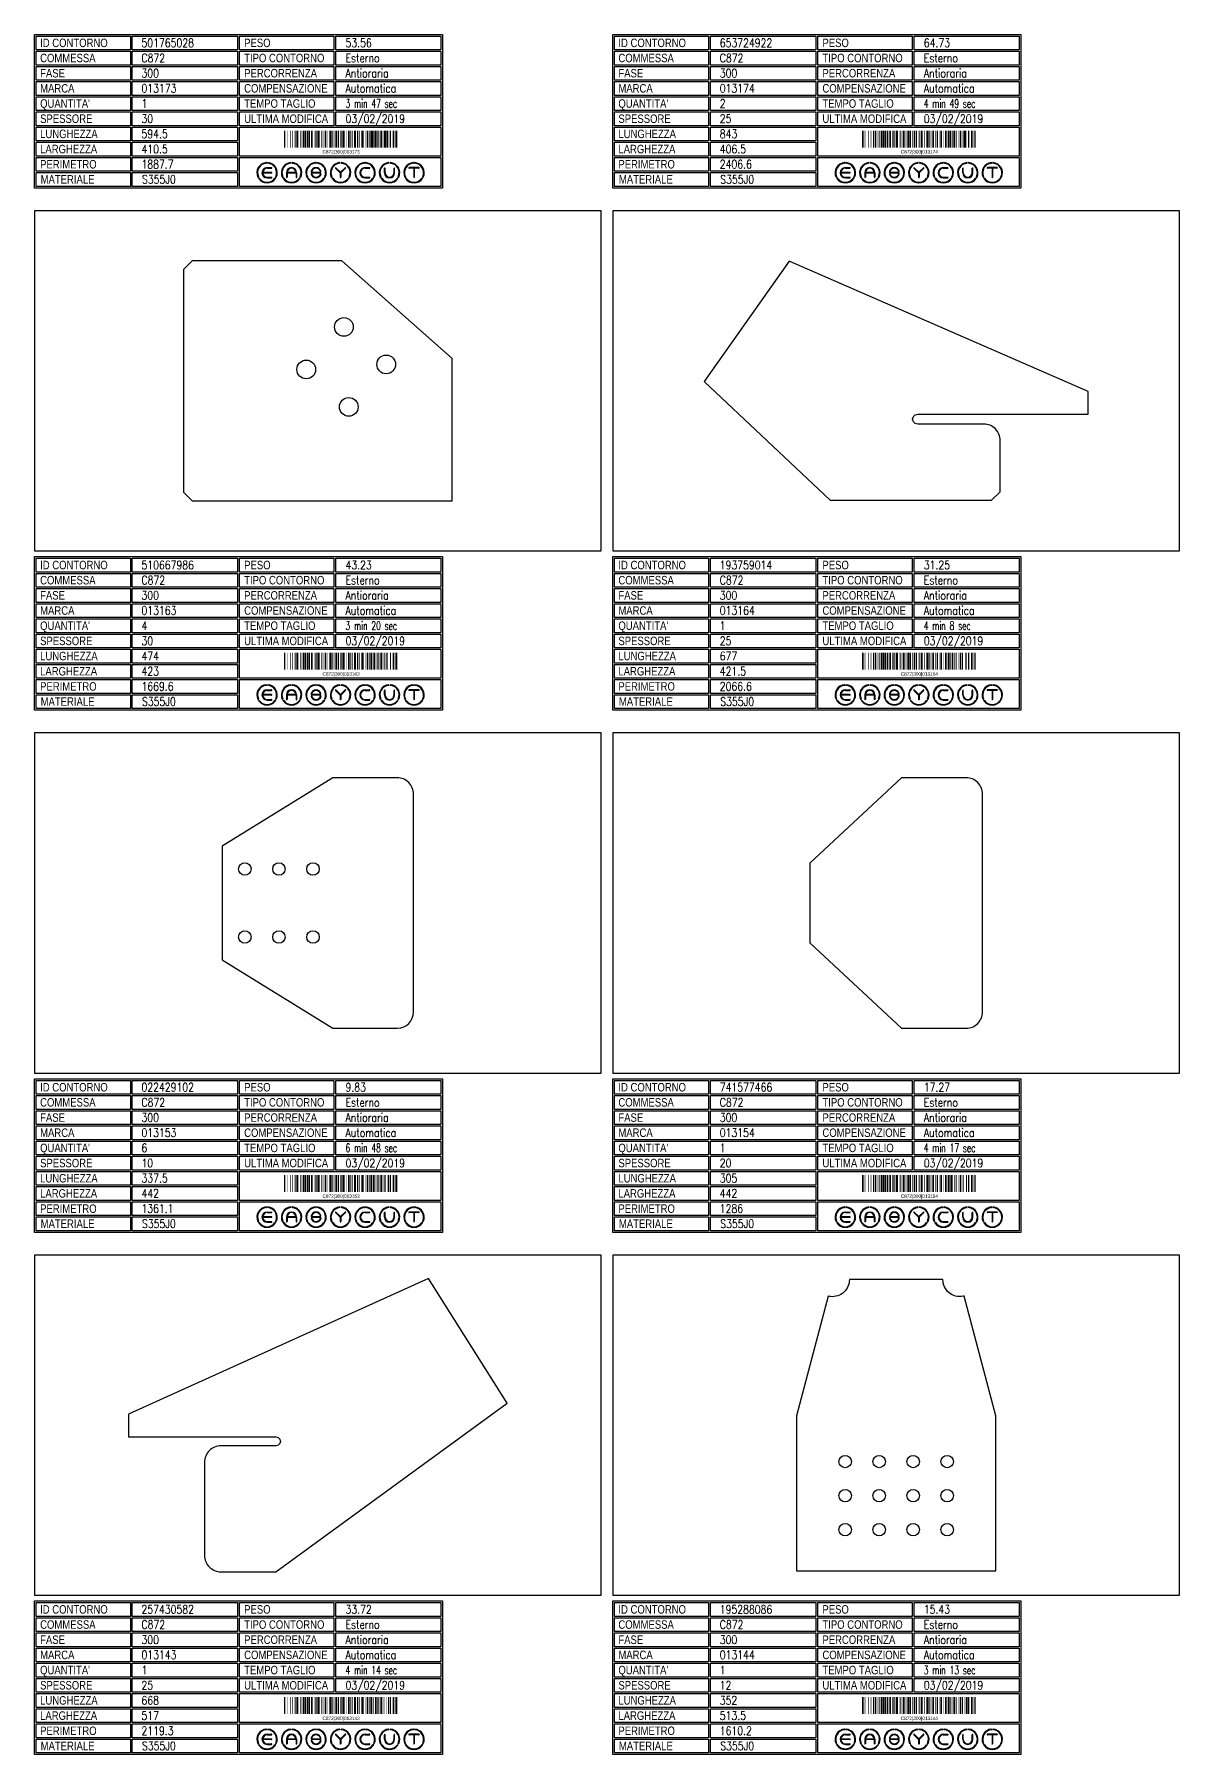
# Model space of a CAD drawing. Header units: millimetres. Extents: x 10000 to 53102, y 10000 to 35064.
# Drawn here: x 16120 to 18140, y 20368 to 23402 of the extents above; entities that cross this region are included whole.
import ezdxf
from ezdxf.enums import TextEntityAlignment as Align

# ---------------------------------------------------------------- set-up
doc = ezdxf.new("R2010")
doc.units = ezdxf.units.MM
doc.styles.add('EasyCutStyle', font='romans.shx', dxfattribs={"width": 0.8})
doc.styles.add('EasyCutStyle1', font='arial.ttf', dxfattribs={"width": 0.8})

# ---------------------------------------------------------------- blocks, each defined once
blk = doc.blocks.new('BlockShape01')
at = {"color": 253}
blk.add_lwpolyline([(0, 0), (720, 0), (720, -271), (0, -271)], close=True, dxfattribs=at)
at = {"color": 2}
for points in [[(3, -2.9), (169.3, -2.9), (169.3, -27.3), (3, -27.3)], [(3, -2.9), (169.3, -2.9), (169.3, -27.3), (3, -27.3)], [(3, -29.6), (169.3, -29.6), (169.3, -54), (3, -54)], [(361.9, -2.9), (528.3, -2.9), (528.3, -27.3), (361.9, -27.3)], [(361.9, -29.6), (528.3, -29.6), (528.3, -54), (361.9, -54)], [(3, -56.4), (169.3, -56.4), (169.3, -80.8), (3, -80.8)], [(361.9, -56.4), (528.3, -56.4), (528.3, -80.8), (361.9, -80.8)], [(3, -83.1), (169.3, -83.1), (169.3, -107.6), (3, -107.6)], [(361.9, -83.1), (528.3, -83.1), (528.3, -107.6), (361.9, -107.6)], [(3, -109.9), (169.3, -109.9), (169.3, -134.3), (3, -134.3)], [(361.9, -109.9), (528.3, -109.9), (528.3, -134.3), (361.9, -134.3)], [(3, -136.7), (169.3, -136.7), (169.3, -161.1), (3, -161.1)], [(361.9, -136.7), (528.3, -136.7), (528.3, -161.1), (361.9, -161.1)], [(3, -163.4), (169.3, -163.4), (169.3, -187.9), (3, -187.9)], [(3, -190.2), (169.3, -190.2), (169.3, -214.6), (3, -214.6)], [(3, -217), (169.3, -217), (169.3, -241.4), (3, -241.4)], [(3, -243.7), (169.3, -243.7), (169.3, -268.1), (3, -268.1)]]:
    blk.add_lwpolyline(points, close=True, dxfattribs=at)
at = {"color": 1}
for points in [[(172.7, -2.9), (358.1, -2.9), (358.1, -27.3), (172.7, -27.3)], [(172.7, -29.6), (358.1, -29.6), (358.1, -54), (172.7, -54)], [(531.6, -2.9), (717, -2.9), (717, -27.3), (531.6, -27.3)], [(531.6, -29.6), (717, -29.6), (717, -54), (531.6, -54)], [(172.7, -56.4), (358.1, -56.4), (358.1, -80.8), (172.7, -80.8)], [(531.6, -56.4), (717, -56.4), (717, -80.8), (531.6, -80.8)], [(172.7, -83.1), (358.1, -83.1), (358.1, -107.6), (172.7, -107.6)], [(531.6, -83.1), (717, -83.1), (717, -107.6), (531.6, -107.6)], [(172.7, -109.9), (358.1, -109.9), (358.1, -134.3), (172.7, -134.3)], [(531.6, -109.9), (717, -109.9), (717, -134.3), (531.6, -134.3)], [(172.7, -136.7), (358.1, -136.7), (358.1, -161.1), (172.7, -161.1)], [(531.6, -136.7), (717, -136.7), (717, -161.1), (531.6, -161.1)], [(172.7, -163.4), (358.1, -163.4), (358.1, -187.9), (172.7, -187.9)], [(361.9, -163.4), (717, -163.4), (717, -214.6), (361.9, -214.6)], [(172.7, -190.2), (358.1, -190.2), (358.1, -214.6), (172.7, -214.6)], [(172.7, -217), (358.1, -217), (358.1, -241.4), (172.7, -241.4)], [(361.9, -217), (717, -217), (717, -268.1), (361.9, -268.1)], [(172.7, -243.7), (358.1, -243.7), (358.1, -268.1), (172.7, -268.1)]]:
    blk.add_lwpolyline(points, close=True, dxfattribs=at)
at = {"color": 161, "style": 'EasyCutStyle1', "width": 0.8}
for s, p in [('ID CONTORNO', (10.1, -22.4)), ('PESO', (370, -22.4)), ('COMMESSA', (10.1, -49.1)), ('FASE', (10.1, -75.9)), ('TIPO CONTORNO', (370, -49.1)), ('PERCORRENZA', (370, -75.9)), ('MARCA', (10.1, -102.6)), ('COMPENSAZIONE', (370, -102.6)), ("QUANTITA'", (10.1, -129.4)), ('TEMPO TAGLIO', (370, -129.4)), ('SPESSORE', (10.1, -156.2)), ('ULTIMA MODIFICA', (370, -156.2)), ('LUNGHEZZA', (10.1, -182.9)), ('LARGHEZZA', (10.1, -209.7)), ('PERIMETRO', (10.1, -236.5)), ('MATERIALE', (11, -263.2))]:
    blk.add_text(s, height=15, dxfattribs=at).set_placement(p)
at = {"style": 'EasyCutStyle'}
for tag, p, width in [('IDSHAPE', (188.9, -22.4), 0.8), ('WEIGTHSHAPE', (548.8, -22.4), 0.8), ('ORDERSHAPE', (188.9, -49.1), 0.8), ('TYPESHAPE', (548.8, -49.1), 0.8), ('PHASESHAPE', (188.9, -75.9), 0.8), ('MKSHAPE', (188.9, -102.6), 0.8), ('JOUSHAPE', (548.8, -75.9), 0.8), ('COMPSHAPE', (548.8, -102.6), 0.8), ('QTASHAPE', (188.9, -129.4), 0.8), ('TIMECUTSHAPE', (548.8, -129.4), 0.65), ('TKSHAPE', (188.9, -156.2), 0.8), ('LASTMODIFYSHAPE', (548.8, -156.2), 0.8), ('LENGTHSHAPE', (188.9, -182.9), 0.8), ('HEIGHTSHAPE', (188.9, -209.7), 0.8), ('PERIMETERSHAPE', (188.9, -236.5), 0.8), ('MATSHAPE', (189.8, -263.2), 0.8)]:
    blk.add_attdef(tag, p, '', height=15, dxfattribs=dict(at, width=width))
blk = doc.blocks.new('Logo')
for color, points in [(140, [(-144.9, -7.2, -1), (-145.9, -7.6, -0.520567), (-131.2, 17.9, -1), (-131.1, 16.9, 0.520567)]), (256, [(-121.7, 0.5), (-137.5, 0.5, -0.394366), (-129.6, 7.9), (-121.7, 7.9, 1), (-121.7, 9), (-129.6, 9, 1), (-129.6, -9), (-121.7, -9, 1), (-121.7, -7.9), (-129.6, -7.9, -0.394366), (-137.5, -0.5), (-121.7, -0.5, 1)]), (140, [(-114.3, -7.2, 1), (-113.3, -7.6, 0.520567), (-128, 17.9, 0.916853), (-128.2, 16.9, 0.043377), (-128.1, 16.9, -0.520567)]), (140, [(-101.7, -7.2, -1), (-102.7, -7.6, -0.520567), (-88, 17.9, -1), (-87.9, 16.9, 0.520567)]), (140, [(-71.1, -7.2, 1), (-70.1, -7.6, 0.520567), (-84.8, 17.9, 1), (-84.9, 16.9, -0.520567)]), (140, [(-58.5, -7.2, -1), (-59.5, -7.6, -0.520567), (-44.8, 17.9, -1), (-44.7, 16.9, 0.520567)]), (256, [(-36.6, -0.5, -0.486114), (-35.5, -1.9, -0.776377), (-50.9, -2, 1), (-51.9, -2.3, 0.776377), (-34.5, -2.1, 0.486114), (-36.6, 0.5), (-49.8, 0.5, -0.486114), (-50.9, 1.9, -0.776377), (-35.5, 2, 1), (-34.5, 2.3, 0.776377), (-51.9, 2.1, 0.486114), (-49.8, -0.5)]), (140, [(-27.9, -7.2, 1), (-26.9, -7.6, 0.520567), (-41.6, 17.9, 1), (-41.7, 16.9, -0.520567)]), (140, [(-15.3, -7.2, -1), (-16.3, -7.6, -0.520567), (-1.6, 17.9, -1), (-1.5, 16.9, 0.520567)]), (256, [(0, 0.8), (-8.1, 8.8, 1), (-8.8, 8.1), (-0.5, -0.2), (-0.5, -7.9, 1), (0.5, -7.9), (0.5, -0.2), (8.8, 8.1, 1), (8.1, 8.8)]), (140, [(15.3, -7.2, 1), (16.3, -7.6, 0.520567), (1.6, 17.9, 1), (1.5, 16.9, -0.520567)]), (140, [(27.9, -7.2, -1), (26.9, -7.6, -0.520567), (41.6, 17.9, -1), (41.7, 16.9, 0.520567)]), (256, [(43.2, -9), (51.1, -9, 1), (51.1, -7.9), (43.2, -7.9, -1), (43.2, 7.9), (51.1, 7.9, 1), (51.1, 9), (43.2, 9, 1)]), (140, [(58.5, -7.2, 1), (59.5, -7.6, 0.520567), (44.8, 17.9, 1), (44.7, 16.9, -0.520567)]), (140, [(71.1, -7.2, -1), (70.1, -7.6, -0.520567), (84.8, 17.9, -1), (84.9, 16.9, 0.520567)]), (256, [(78.5, 0), (78.5, 7.9, 1), (77.4, 7.9), (77.4, 0, 1), (95.4, 0), (95.4, 7.9, 1), (94.3, 7.9), (94.3, 0, -1)]), (140, [(101.7, -7.2, 1), (102.7, -7.6, 0.520567), (88, 17.9, 1), (87.9, 16.9, -0.520567)]), (140, [(114.3, -7.2, -1), (113.3, -7.6, -0.520567), (128, 17.9, -1), (128.1, 16.9, 0.520567)]), (256, [(121.1, 9, 1), (121.1, 7.9), (129.1, 7.9), (129.1, -7.9, 1), (130.1, -7.9), (130.1, 7.9), (138.1, 7.9, 1), (138.1, 9)]), (140, [(144.9, -7.2, 1), (145.9, -7.6, 0.520567), (131.2, 17.9, 1), (131.1, 16.9, -0.520567)]), (140, [(-114.9, -10.3, 1), (-115.7, -9.7, -0.520567), (-143.5, -9.7, 1), (-144.3, -10.3, 0.520567)]), (140, [(-71.7, -10.3, 1), (-72.5, -9.7, -0.520567), (-100.3, -9.7, 1), (-101.1, -10.3, 0.520567)]), (140, [(-28.5, -10.3, 1), (-29.3, -9.7, -0.520567), (-57.1, -9.7, 1), (-57.9, -10.3, 0.520567)]), (140, [(14.7, -10.3, 1), (13.9, -9.7, -0.520567), (-13.9, -9.7, 1), (-14.7, -10.3, 0.520567)]), (140, [(57.9, -10.3, 1), (57.1, -9.7, -0.520567), (29.3, -9.7, 1), (28.5, -10.3, 0.520567)]), (140, [(101.1, -10.3, 1), (100.3, -9.7, -0.520567), (72.5, -9.7, 1), (71.7, -10.3, 0.520567)]), (140, [(144.3, -10.3, 1), (143.5, -9.7, -0.520567), (115.7, -9.7, 1), (114.9, -10.3, 0.520567)])]:
    blk.add_hatch(color=color).paths.add_polyline_path(points)
h = blk.add_hatch(color=256)
h.paths.add_polyline_path([(-78.5, -0.5), (-78.5, -7.9, 1), (-77.4, -7.9), (-77.4, 0, 1), (-95.4, 0), (-95.4, -7.9, 1), (-94.3, -7.9), (-94.3, -0.5)])
h.paths.add_polyline_path([(-94.3, 0.5, -0.933992), (-78.5, 0.5)], flags=16)
for p, q in [((-121.7, 0.5), (-137.5, 0.5)), ((-129.6, 9), (-121.7, 9)), ((-129.6, 7.9), (-121.7, 7.9)), ((-95.4, 0), (-95.4, -7.9)), ((-78.5, 0.5), (-94.3, 0.5)), ((-77.4, 0), (-77.4, -7.9)), ((-36.6, 0.5), (-49.8, 0.5)), ((-0.5, -0.2), (-8.8, 8.1)), ((0, 0.8), (-8.1, 8.8)), ((0, 0.8), (8.1, 8.8)), ((0.5, -0.2), (8.8, 8.1)), ((43.2, 9), (51.1, 9)), ((43.2, 7.9), (51.1, 7.9)), ((77.4, 0), (77.4, 7.9)), ((78.5, 0), (78.5, 7.9)), ((94.3, 0), (94.3, 7.9)), ((95.4, 0), (95.4, 7.9)), ((138.1, 9), (121.1, 9)), ((129.1, 7.9), (121.1, 7.9)), ((129.1, 7.9), (129.1, -7.9)), ((130.1, 7.9), (130.1, -7.9)), ((138.1, 7.9), (130.1, 7.9)), ((-121.7, -0.5), (-137.5, -0.5)), ((-129.6, -7.9), (-121.7, -7.9)), ((-129.6, -9), (-121.7, -9)), ((-94.3, -0.5), (-94.3, -7.9)), ((-78.5, -0.5), (-94.3, -0.5)), ((-78.5, -0.5), (-78.5, -7.9)), ((-36.6, -0.5), (-49.8, -0.5)), ((-0.5, -0.2), (-0.5, -7.9)), ((0.5, -0.2), (0.5, -7.9)), ((43.2, -7.9), (51.1, -7.9)), ((43.2, -9), (51.1, -9))]:
    blk.add_line(p, q)
at = {"color": 140}
for centre, radius, start, end in [((-129.6, 0), 18, 95, 205), ((-129.6, 0), 16.9, 95, 205), ((-131.1, 17.4), 0.54, 275, 95), ((-128.1, 17.4), 0.54, 85, 265), ((-129.6, 0), 16.9, 335, 85), ((-129.6, 0), 18, 335, 85), ((-86.4, 0), 18, 95, 205), ((-86.4, 0), 16.9, 95, 205), ((-87.9, 17.4), 0.54, 275, 95), ((-84.9, 17.4), 0.54, 85, 265), ((-86.4, 0), 16.9, 335, 85), ((-86.4, 0), 18, 335, 85), ((-43.2, 0), 18, 95, 205), ((-43.2, 0), 16.9, 95, 205), ((-44.7, 17.4), 0.54, 275, 95), ((-41.7, 17.4), 0.54, 85, 265), ((-43.2, 0), 16.9, 335, 85), ((-43.2, 0), 18, 335, 85), ((0, 0), 18, 95, 205), ((0, 0), 16.9, 95, 205), ((-1.5, 17.4), 0.54, 275, 95), ((1.5, 17.4), 0.54, 85, 265), ((0, 0), 16.9, 335, 85), ((0, 0), 18, 335, 85), ((43.2, 0), 18, 95, 205), ((43.2, 0), 16.9, 95, 205), ((41.7, 17.4), 0.54, 275, 95), ((44.7, 17.4), 0.54, 85, 265), ((43.2, 0), 16.9, 335, 85), ((43.2, 0), 18, 335, 85), ((86.4, 0), 18, 95, 205), ((86.4, 0), 16.9, 95, 205), ((84.9, 17.4), 0.54, 275, 95), ((87.9, 17.4), 0.54, 85, 265), ((86.4, 0), 16.9, 335, 85), ((86.4, 0), 18, 335, 85), ((129.6, 0), 18, 95, 205), ((129.6, 0), 16.9, 95, 205), ((128.1, 17.4), 0.54, 275, 95), ((131.1, 17.4), 0.54, 85, 265), ((129.6, 0), 16.9, 335, 85), ((129.6, 0), 18, 335, 85), ((-145.4, -7.4), 0.54, 205, 25), ((-143.9, -10), 0.54, 35, 215), ((-129.6, 0), 18, 215, 325), ((-129.6, 0), 16.9, 215, 325), ((-115.3, -10), 0.54, 325, 145), ((-113.8, -7.4), 0.54, 155, 335), ((-102.2, -7.4), 0.54, 205, 25), ((-100.7, -10), 0.54, 35, 215), ((-86.4, 0), 18, 215, 325), ((-86.4, 0), 16.9, 215, 325), ((-72.1, -10), 0.54, 325, 145), ((-70.6, -7.4), 0.54, 155, 335), ((-59, -7.4), 0.54, 205, 25), ((-57.5, -10), 0.54, 35, 215), ((-43.2, 0), 18, 215, 325), ((-43.2, 0), 16.9, 215, 325), ((-28.9, -10), 0.54, 325, 145), ((-27.4, -7.4), 0.54, 155, 335), ((-15.8, -7.4), 0.54, 205, 25), ((-14.3, -10), 0.54, 35, 215), ((0, 0), 18, 215, 325), ((0, 0), 16.9, 215, 325), ((14.3, -10), 0.54, 325, 145), ((15.8, -7.4), 0.54, 155, 335), ((27.4, -7.4), 0.54, 205, 25), ((28.9, -10), 0.54, 35, 215), ((43.2, 0), 18, 215, 325), ((43.2, 0), 16.9, 215, 325), ((57.5, -10), 0.54, 325, 145), ((59, -7.4), 0.54, 155, 335), ((70.6, -7.4), 0.54, 205, 25), ((72.1, -10), 0.54, 35, 215), ((86.4, 0), 18, 215, 325), ((86.4, 0), 16.9, 215, 325), ((100.7, -10), 0.54, 325, 145), ((102.2, -7.4), 0.54, 155, 335), ((113.8, -7.4), 0.54, 205, 25), ((115.3, -10), 0.54, 35, 215), ((129.6, 0), 18, 215, 325), ((129.6, 0), 16.9, 215, 325), ((143.9, -10), 0.54, 325, 145), ((145.4, -7.4), 0.54, 155, 335)]:
    blk.add_arc(centre, radius, start, end, dxfattribs=at)
for centre, radius, start, end in [((-129.6, 0), 9, 90, 270), ((-129.6, 0), 7.92, 90, 176.0904), ((-121.7, 8.5), 0.54, 270, 90), ((-121.7, 0), 0.54, 270, 90), ((-86.4, 0), 9, 0, 180), ((-86.4, 0), 7.92, 3.9096, 176.0904), ((-49.8, 1.6), 2.16, 166.2998, 270), ((-43.2, 0), 9, 15, 166.2998), ((-43.2, 0), 7.92, 15, 166.2998), ((-49.8, 1.6), 1.08, 166.2998, 270), ((-36.6, -1.6), 2.16, 346.2998, 90), ((-35, 2.2), 0.54, 195, 15), ((-8.5, 8.5), 0.54, 45, 225), ((8.5, 8.5), 0.54, 315, 135), ((43.2, 0), 9, 90, 270), ((43.2, 0), 7.92, 90, 270), ((51.1, 8.5), 0.54, 270, 90), ((77.9, 7.9), 0.54, 0, 180), ((86.4, 0), 9, 180, 0), ((86.4, 0), 7.92, 180, 0), ((94.9, 7.9), 0.54, 0, 180), ((121.1, 8.5), 0.54, 90, 270), ((138.1, 8.5), 0.54, 270, 90), ((-129.6, 0), 7.92, 183.9096, 270), ((-121.7, -8.5), 0.54, 270, 90), ((-94.9, -7.9), 0.54, 180, 0), ((-77.9, -7.9), 0.54, 180, 0), ((-51.4, -2.2), 0.54, 15, 195), ((-43.2, 0), 9, 195, 346.2998), ((-43.2, 0), 7.92, 195, 346.2998), ((-36.6, -1.6), 1.08, 346.2998, 90), ((0, -7.9), 0.54, 180, 0), ((51.1, -8.5), 0.54, 270, 90), ((129.6, -7.9), 0.54, 180, 0)]:
    blk.add_arc(centre, radius, start, end)
blk = doc.blocks.new('257430582_128', base_point=(374, -261.5))
at = {"linetype": 'Continuous'}
for points, const_width in [([(375, -261.5), (375, -231.5)], 2), ([(377.5, -261.5), (377.5, -231.5)], 1), ([(380.5, -261.5), (380.5, -231.5)], 1), ([(385.5, -261.5), (385.5, -231.5)], 1), ([(389.5, -261.5), (389.5, -231.5)], 1), ([(394, -261.5), (394, -231.5)], 2), ([(397.5, -261.5), (397.5, -231.5)], 3), ([(400.5, -261.5), (400.5, -231.5)], 1), ([(404, -261.5), (404, -231.5)], 2), ([(408.5, -261.5), (408.5, -231.5)], 3), ([(412, -261.5), (412, -231.5)], 2), ([(415.5, -261.5), (415.5, -231.5)], 3), ([(419, -261.5), (419, -231.5)], 2), ([(423.5, -261.5), (423.5, -231.5)], 3), ([(427.5, -261.5), (427.5, -231.5)], 1), ([(429.5, -261.5), (429.5, -231.5)], 1), ([(431.5, -261.5), (431.5, -231.5)], 1), ([(435, -261.5), (435, -231.5)], 4), ([(441, -261.5), (441, -231.5)], 2), ([(444.5, -261.5), (444.5, -231.5)], 1), ([(447.5, -261.5), (447.5, -231.5)], 3), ([(451.5, -261.5), (451.5, -231.5)], 1), ([(455.5, -261.5), (455.5, -231.5)], 3), ([(459, -261.5), (459, -231.5)], 2), ([(462.5, -261.5), (462.5, -231.5)], 1), ([(466.5, -261.5), (466.5, -231.5)], 3), ([(470, -261.5), (470, -231.5)], 2), ([(473.5, -261.5), (473.5, -231.5)], 1), ([(475.5, -261.5), (475.5, -231.5)], 1), ([(479, -261.5), (479, -231.5)], 4), ([(484.5, -261.5), (484.5, -231.5)], 1), ([(488.5, -261.5), (488.5, -231.5)], 3), ([(492, -261.5), (492, -231.5)], 2), ([(495.5, -261.5), (495.5, -231.5)], 1), ([(499.5, -261.5), (499.5, -231.5)], 3), ([(504, -261.5), (504, -231.5)], 2), ([(507, -261.5), (507, -231.5)], 2), ([(510.5, -261.5), (510.5, -231.5)], 1), ([(513.5, -261.5), (513.5, -231.5)], 3), ([(517.5, -261.5), (517.5, -231.5)], 1), ([(521.5, -261.5), (521.5, -231.5)], 3), ([(526, -261.5), (526, -231.5)], 2), ([(529, -261.5), (529, -231.5)], 2), ([(532.5, -261.5), (532.5, -231.5)], 1), ([(536.5, -261.5), (536.5, -231.5)], 3), ([(540, -261.5), (540, -231.5)], 2), ([(543.5, -261.5), (543.5, -231.5)], 1), ([(546.5, -261.5), (546.5, -231.5)], 3), ([(550.5, -261.5), (550.5, -231.5)], 1), ([(554.5, -261.5), (554.5, -231.5)], 1), ([(559, -261.5), (559, -231.5)], 2), ([(562, -261.5), (562, -231.5)], 2), ([(567.5, -261.5), (567.5, -231.5)], 3), ([(570.5, -261.5), (570.5, -231.5)], 1), ([(573, -261.5), (573, -231.5)], 2)]:
    blk.add_lwpolyline(points, dxfattribs=dict(at, const_width=const_width))
blk.add_text('C872|300|013143', height=6).set_placement((475, -272), align=Align.CENTER)
blk = doc.blocks.new('195288086_128', base_point=(216, -263.2))
at = {"linetype": 'Continuous'}
for points, const_width in [([(217, -263.2), (217, -233.2)], 2), ([(219.5, -263.2), (219.5, -233.2)], 1), ([(222.5, -263.2), (222.5, -233.2)], 1), ([(227.5, -263.2), (227.5, -233.2)], 1), ([(231.5, -263.2), (231.5, -233.2)], 1), ([(236, -263.2), (236, -233.2)], 2), ([(239.5, -263.2), (239.5, -233.2)], 3), ([(242.5, -263.2), (242.5, -233.2)], 1), ([(246, -263.2), (246, -233.2)], 2), ([(250.5, -263.2), (250.5, -233.2)], 3), ([(254, -263.2), (254, -233.2)], 2), ([(257.5, -263.2), (257.5, -233.2)], 3), ([(261, -263.2), (261, -233.2)], 2), ([(265.5, -263.2), (265.5, -233.2)], 3), ([(269.5, -263.2), (269.5, -233.2)], 1), ([(271.5, -263.2), (271.5, -233.2)], 1), ([(273.5, -263.2), (273.5, -233.2)], 1), ([(277, -263.2), (277, -233.2)], 4), ([(283, -263.2), (283, -233.2)], 2), ([(286.5, -263.2), (286.5, -233.2)], 1), ([(289.5, -263.2), (289.5, -233.2)], 3), ([(293.5, -263.2), (293.5, -233.2)], 1), ([(297.5, -263.2), (297.5, -233.2)], 3), ([(301, -263.2), (301, -233.2)], 2), ([(304.5, -263.2), (304.5, -233.2)], 1), ([(308.5, -263.2), (308.5, -233.2)], 3), ([(312, -263.2), (312, -233.2)], 2), ([(315.5, -263.2), (315.5, -233.2)], 1), ([(317.5, -263.2), (317.5, -233.2)], 1), ([(321, -263.2), (321, -233.2)], 4), ([(326.5, -263.2), (326.5, -233.2)], 1), ([(330.5, -263.2), (330.5, -233.2)], 3), ([(334, -263.2), (334, -233.2)], 2), ([(337.5, -263.2), (337.5, -233.2)], 1), ([(341.5, -263.2), (341.5, -233.2)], 3), ([(346, -263.2), (346, -233.2)], 2), ([(349, -263.2), (349, -233.2)], 2), ([(352.5, -263.2), (352.5, -233.2)], 1), ([(355.5, -263.2), (355.5, -233.2)], 3), ([(359.5, -263.2), (359.5, -233.2)], 1), ([(363.5, -263.2), (363.5, -233.2)], 3), ([(368, -263.2), (368, -233.2)], 2), ([(371, -263.2), (371, -233.2)], 2), ([(374.5, -263.2), (374.5, -233.2)], 1), ([(378.5, -263.2), (378.5, -233.2)], 3), ([(382, -263.2), (382, -233.2)], 2), ([(385.5, -263.2), (385.5, -233.2)], 1), ([(389.5, -263.2), (389.5, -233.2)], 3), ([(393, -263.2), (393, -233.2)], 2), ([(397.5, -263.2), (397.5, -233.2)], 1), ([(400.5, -263.2), (400.5, -233.2)], 3), ([(404, -263.2), (404, -233.2)], 2), ([(409.5, -263.2), (409.5, -233.2)], 3), ([(412.5, -263.2), (412.5, -233.2)], 1), ([(415, -263.2), (415, -233.2)], 2)]:
    blk.add_lwpolyline(points, dxfattribs=dict(at, const_width=const_width))
blk.add_text('C872|300|013144', height=6).set_placement((317, -273.7), align=Align.CENTER)
blk = doc.blocks.new('022429102_128', base_point=(208.8, -299))
at = {"linetype": 'Continuous'}
for points, const_width in [([(209.8, -299), (209.8, -269)], 2), ([(212.3, -299), (212.3, -269)], 1), ([(215.3, -299), (215.3, -269)], 1), ([(220.3, -299), (220.3, -269)], 1), ([(224.3, -299), (224.3, -269)], 1), ([(228.8, -299), (228.8, -269)], 2), ([(232.3, -299), (232.3, -269)], 3), ([(235.3, -299), (235.3, -269)], 1), ([(238.8, -299), (238.8, -269)], 2), ([(243.3, -299), (243.3, -269)], 3), ([(246.8, -299), (246.8, -269)], 2), ([(250.3, -299), (250.3, -269)], 3), ([(253.8, -299), (253.8, -269)], 2), ([(258.3, -299), (258.3, -269)], 3), ([(262.3, -299), (262.3, -269)], 1), ([(264.3, -299), (264.3, -269)], 1), ([(266.3, -299), (266.3, -269)], 1), ([(269.8, -299), (269.8, -269)], 4), ([(275.8, -299), (275.8, -269)], 2), ([(279.3, -299), (279.3, -269)], 1), ([(282.3, -299), (282.3, -269)], 3), ([(286.3, -299), (286.3, -269)], 1), ([(290.3, -299), (290.3, -269)], 3), ([(293.8, -299), (293.8, -269)], 2), ([(297.3, -299), (297.3, -269)], 1), ([(301.3, -299), (301.3, -269)], 3), ([(304.8, -299), (304.8, -269)], 2), ([(308.3, -299), (308.3, -269)], 1), ([(310.3, -299), (310.3, -269)], 1), ([(313.8, -299), (313.8, -269)], 4), ([(319.3, -299), (319.3, -269)], 1), ([(323.3, -299), (323.3, -269)], 3), ([(326.8, -299), (326.8, -269)], 2), ([(330.3, -299), (330.3, -269)], 1), ([(334.3, -299), (334.3, -269)], 3), ([(338.8, -299), (338.8, -269)], 2), ([(341.8, -299), (341.8, -269)], 2), ([(345.3, -299), (345.3, -269)], 1), ([(348.3, -299), (348.3, -269)], 3), ([(352.3, -299), (352.3, -269)], 1), ([(356.3, -299), (356.3, -269)], 3), ([(360.8, -299), (360.8, -269)], 2), ([(363.8, -299), (363.8, -269)], 2), ([(367.3, -299), (367.3, -269)], 3), ([(371.3, -299), (371.3, -269)], 1), ([(374.8, -299), (374.8, -269)], 2), ([(378.3, -299), (378.3, -269)], 1), ([(381.3, -299), (381.3, -269)], 3), ([(385.8, -299), (385.8, -269)], 2), ([(388.3, -299), (388.3, -269)], 1), ([(393.3, -299), (393.3, -269)], 3), ([(396.8, -299), (396.8, -269)], 2), ([(402.3, -299), (402.3, -269)], 3), ([(405.3, -299), (405.3, -269)], 1), ([(407.8, -299), (407.8, -269)], 2)]:
    blk.add_lwpolyline(points, dxfattribs=dict(at, const_width=const_width))
blk.add_text('C872|300|013153', height=6).set_placement((309.8, -309.5), align=Align.CENTER)
blk = doc.blocks.new('741577466_128', base_point=(192.5, -299))
at = {"linetype": 'Continuous'}
for points, const_width in [([(193.5, -299), (193.5, -269)], 2), ([(196, -299), (196, -269)], 1), ([(199, -299), (199, -269)], 1), ([(204, -299), (204, -269)], 1), ([(208, -299), (208, -269)], 1), ([(212.5, -299), (212.5, -269)], 2), ([(216, -299), (216, -269)], 3), ([(219, -299), (219, -269)], 1), ([(222.5, -299), (222.5, -269)], 2), ([(227, -299), (227, -269)], 3), ([(230.5, -299), (230.5, -269)], 2), ([(234, -299), (234, -269)], 3), ([(237.5, -299), (237.5, -269)], 2), ([(242, -299), (242, -269)], 3), ([(246, -299), (246, -269)], 1), ([(248, -299), (248, -269)], 1), ([(250, -299), (250, -269)], 1), ([(253.5, -299), (253.5, -269)], 4), ([(259.5, -299), (259.5, -269)], 2), ([(263, -299), (263, -269)], 1), ([(266, -299), (266, -269)], 3), ([(270, -299), (270, -269)], 1), ([(274, -299), (274, -269)], 3), ([(277.5, -299), (277.5, -269)], 2), ([(281, -299), (281, -269)], 1), ([(285, -299), (285, -269)], 3), ([(288.5, -299), (288.5, -269)], 2), ([(292, -299), (292, -269)], 1), ([(294, -299), (294, -269)], 1), ([(297.5, -299), (297.5, -269)], 4), ([(303, -299), (303, -269)], 1), ([(307, -299), (307, -269)], 3), ([(310.5, -299), (310.5, -269)], 2), ([(314, -299), (314, -269)], 1), ([(318, -299), (318, -269)], 3), ([(322.5, -299), (322.5, -269)], 2), ([(325.5, -299), (325.5, -269)], 2), ([(329, -299), (329, -269)], 1), ([(332, -299), (332, -269)], 3), ([(336, -299), (336, -269)], 1), ([(340, -299), (340, -269)], 3), ([(344.5, -299), (344.5, -269)], 2), ([(347.5, -299), (347.5, -269)], 2), ([(351, -299), (351, -269)], 3), ([(355, -299), (355, -269)], 1), ([(358.5, -299), (358.5, -269)], 2), ([(362, -299), (362, -269)], 1), ([(366, -299), (366, -269)], 3), ([(369, -299), (369, -269)], 1), ([(371, -299), (371, -269)], 1), ([(376.5, -299), (376.5, -269)], 2), ([(380.5, -299), (380.5, -269)], 2), ([(386, -299), (386, -269)], 3), ([(389, -299), (389, -269)], 1), ([(391.5, -299), (391.5, -269)], 2)]:
    blk.add_lwpolyline(points, dxfattribs=dict(at, const_width=const_width))
blk.add_text('C872|300|013154', height=6).set_placement((293.5, -309.5), align=Align.CENTER)
blk = doc.blocks.new('510667986_128', base_point=(277, -308.5))
at = {"linetype": 'Continuous'}
for points, const_width in [([(278, -308.5), (278, -278.5)], 2), ([(280.5, -308.5), (280.5, -278.5)], 1), ([(283.5, -308.5), (283.5, -278.5)], 1), ([(288.5, -308.5), (288.5, -278.5)], 1), ([(292.5, -308.5), (292.5, -278.5)], 1), ([(297, -308.5), (297, -278.5)], 2), ([(300.5, -308.5), (300.5, -278.5)], 3), ([(303.5, -308.5), (303.5, -278.5)], 1), ([(307, -308.5), (307, -278.5)], 2), ([(311.5, -308.5), (311.5, -278.5)], 3), ([(315, -308.5), (315, -278.5)], 2), ([(318.5, -308.5), (318.5, -278.5)], 3), ([(322, -308.5), (322, -278.5)], 2), ([(326.5, -308.5), (326.5, -278.5)], 3), ([(330.5, -308.5), (330.5, -278.5)], 1), ([(332.5, -308.5), (332.5, -278.5)], 1), ([(334.5, -308.5), (334.5, -278.5)], 1), ([(338, -308.5), (338, -278.5)], 4), ([(344, -308.5), (344, -278.5)], 2), ([(347.5, -308.5), (347.5, -278.5)], 1), ([(350.5, -308.5), (350.5, -278.5)], 3), ([(354.5, -308.5), (354.5, -278.5)], 1), ([(358.5, -308.5), (358.5, -278.5)], 3), ([(362, -308.5), (362, -278.5)], 2), ([(365.5, -308.5), (365.5, -278.5)], 1), ([(369.5, -308.5), (369.5, -278.5)], 3), ([(373, -308.5), (373, -278.5)], 2), ([(376.5, -308.5), (376.5, -278.5)], 1), ([(378.5, -308.5), (378.5, -278.5)], 1), ([(382, -308.5), (382, -278.5)], 4), ([(387.5, -308.5), (387.5, -278.5)], 1), ([(391.5, -308.5), (391.5, -278.5)], 3), ([(395, -308.5), (395, -278.5)], 2), ([(398.5, -308.5), (398.5, -278.5)], 1), ([(402.5, -308.5), (402.5, -278.5)], 3), ([(407, -308.5), (407, -278.5)], 2), ([(410, -308.5), (410, -278.5)], 2), ([(413.5, -308.5), (413.5, -278.5)], 1), ([(416.5, -308.5), (416.5, -278.5)], 3), ([(420.5, -308.5), (420.5, -278.5)], 1), ([(424.5, -308.5), (424.5, -278.5)], 3), ([(429, -308.5), (429, -278.5)], 2), ([(432, -308.5), (432, -278.5)], 2), ([(436.5, -308.5), (436.5, -278.5)], 3), ([(439.5, -308.5), (439.5, -278.5)], 1), ([(443, -308.5), (443, -278.5)], 2), ([(446.5, -308.5), (446.5, -278.5)], 1), ([(449.5, -308.5), (449.5, -278.5)], 3), ([(453.5, -308.5), (453.5, -278.5)], 1), ([(455.5, -308.5), (455.5, -278.5)], 1), ([(459, -308.5), (459, -278.5)], 2), ([(465, -308.5), (465, -278.5)], 2), ([(470.5, -308.5), (470.5, -278.5)], 3), ([(473.5, -308.5), (473.5, -278.5)], 1), ([(476, -308.5), (476, -278.5)], 2)]:
    blk.add_lwpolyline(points, dxfattribs=dict(at, const_width=const_width))
blk.add_text('C872|300|013163', height=6).set_placement((378, -319), align=Align.CENTER)
blk = doc.blocks.new('193759014_128', base_point=(378.5, -309.25))
at = {"linetype": 'Continuous'}
for points, const_width in [([(379.5, -309.25), (379.5, -279.25)], 2), ([(382, -309.25), (382, -279.25)], 1), ([(385, -309.25), (385, -279.25)], 1), ([(390, -309.25), (390, -279.25)], 1), ([(394, -309.25), (394, -279.25)], 1), ([(398.5, -309.25), (398.5, -279.25)], 2), ([(402, -309.25), (402, -279.25)], 3), ([(405, -309.25), (405, -279.25)], 1), ([(408.5, -309.25), (408.5, -279.25)], 2), ([(413, -309.25), (413, -279.25)], 3), ([(416.5, -309.25), (416.5, -279.25)], 2), ([(420, -309.25), (420, -279.25)], 3), ([(423.5, -309.25), (423.5, -279.25)], 2), ([(428, -309.25), (428, -279.25)], 3), ([(432, -309.25), (432, -279.25)], 1), ([(434, -309.25), (434, -279.25)], 1), ([(436, -309.25), (436, -279.25)], 1), ([(439.5, -309.25), (439.5, -279.25)], 4), ([(445.5, -309.25), (445.5, -279.25)], 2), ([(449, -309.25), (449, -279.25)], 1), ([(452, -309.25), (452, -279.25)], 3), ([(456, -309.25), (456, -279.25)], 1), ([(460, -309.25), (460, -279.25)], 3), ([(463.5, -309.25), (463.5, -279.25)], 2), ([(467, -309.25), (467, -279.25)], 1), ([(471, -309.25), (471, -279.25)], 3), ([(474.5, -309.25), (474.5, -279.25)], 2), ([(478, -309.25), (478, -279.25)], 1), ([(480, -309.25), (480, -279.25)], 1), ([(483.5, -309.25), (483.5, -279.25)], 4), ([(489, -309.25), (489, -279.25)], 1), ([(493, -309.25), (493, -279.25)], 3), ([(496.5, -309.25), (496.5, -279.25)], 2), ([(500, -309.25), (500, -279.25)], 1), ([(504, -309.25), (504, -279.25)], 3), ([(508.5, -309.25), (508.5, -279.25)], 2), ([(511.5, -309.25), (511.5, -279.25)], 2), ([(515, -309.25), (515, -279.25)], 1), ([(518, -309.25), (518, -279.25)], 3), ([(522, -309.25), (522, -279.25)], 1), ([(526, -309.25), (526, -279.25)], 3), ([(530.5, -309.25), (530.5, -279.25)], 2), ([(533.5, -309.25), (533.5, -279.25)], 2), ([(538, -309.25), (538, -279.25)], 3), ([(541, -309.25), (541, -279.25)], 1), ([(544.5, -309.25), (544.5, -279.25)], 2), ([(548, -309.25), (548, -279.25)], 1), ([(552, -309.25), (552, -279.25)], 3), ([(555.5, -309.25), (555.5, -279.25)], 2), ([(561, -309.25), (561, -279.25)], 1), ([(563, -309.25), (563, -279.25)], 1), ([(566.5, -309.25), (566.5, -279.25)], 2), ([(572, -309.25), (572, -279.25)], 3), ([(575, -309.25), (575, -279.25)], 1), ([(577.5, -309.25), (577.5, -279.25)], 2)]:
    blk.add_lwpolyline(points, dxfattribs=dict(at, const_width=const_width))
blk.add_text('C872|300|013164', height=6).set_placement((479.5, -319.75), align=Align.CENTER)
blk = doc.blocks.new('501765028_128', base_point=(337.25, -314.75))
at = {"linetype": 'Continuous'}
for points, const_width in [([(338.25, -314.75), (338.25, -284.75)], 2), ([(340.75, -314.75), (340.75, -284.75)], 1), ([(343.75, -314.75), (343.75, -284.75)], 1), ([(348.75, -314.75), (348.75, -284.75)], 1), ([(352.75, -314.75), (352.75, -284.75)], 1), ([(357.25, -314.75), (357.25, -284.75)], 2), ([(360.75, -314.75), (360.75, -284.75)], 3), ([(363.75, -314.75), (363.75, -284.75)], 1), ([(367.25, -314.75), (367.25, -284.75)], 2), ([(371.75, -314.75), (371.75, -284.75)], 3), ([(375.25, -314.75), (375.25, -284.75)], 2), ([(378.75, -314.75), (378.75, -284.75)], 3), ([(382.25, -314.75), (382.25, -284.75)], 2), ([(386.75, -314.75), (386.75, -284.75)], 3), ([(390.75, -314.75), (390.75, -284.75)], 1), ([(392.75, -314.75), (392.75, -284.75)], 1), ([(394.75, -314.75), (394.75, -284.75)], 1), ([(398.25, -314.75), (398.25, -284.75)], 4), ([(404.25, -314.75), (404.25, -284.75)], 2), ([(407.75, -314.75), (407.75, -284.75)], 1), ([(410.75, -314.75), (410.75, -284.75)], 3), ([(414.75, -314.75), (414.75, -284.75)], 1), ([(418.75, -314.75), (418.75, -284.75)], 3), ([(422.25, -314.75), (422.25, -284.75)], 2), ([(425.75, -314.75), (425.75, -284.75)], 1), ([(429.75, -314.75), (429.75, -284.75)], 3), ([(433.25, -314.75), (433.25, -284.75)], 2), ([(436.75, -314.75), (436.75, -284.75)], 1), ([(438.75, -314.75), (438.75, -284.75)], 1), ([(442.25, -314.75), (442.25, -284.75)], 4), ([(447.75, -314.75), (447.75, -284.75)], 1), ([(451.75, -314.75), (451.75, -284.75)], 3), ([(455.25, -314.75), (455.25, -284.75)], 2), ([(458.75, -314.75), (458.75, -284.75)], 1), ([(462.75, -314.75), (462.75, -284.75)], 3), ([(467.25, -314.75), (467.25, -284.75)], 2), ([(470.25, -314.75), (470.25, -284.75)], 2), ([(473.75, -314.75), (473.75, -284.75)], 1), ([(476.75, -314.75), (476.75, -284.75)], 3), ([(480.75, -314.75), (480.75, -284.75)], 1), ([(484.75, -314.75), (484.75, -284.75)], 3), ([(489.25, -314.75), (489.25, -284.75)], 2), ([(492.75, -314.75), (492.75, -284.75)], 3), ([(496.25, -314.75), (496.25, -284.75)], 2), ([(499.75, -314.75), (499.75, -284.75)], 3), ([(503.25, -314.75), (503.25, -284.75)], 2), ([(506.75, -314.75), (506.75, -284.75)], 1), ([(509.75, -314.75), (509.75, -284.75)], 3), ([(515.25, -314.75), (515.25, -284.75)], 4), ([(519.75, -314.75), (519.75, -284.75)], 3), ([(522.75, -314.75), (522.75, -284.75)], 1), ([(525.25, -314.75), (525.25, -284.75)], 2), ([(530.75, -314.75), (530.75, -284.75)], 3), ([(533.75, -314.75), (533.75, -284.75)], 1), ([(536.25, -314.75), (536.25, -284.75)], 2)]:
    blk.add_lwpolyline(points, dxfattribs=dict(at, const_width=const_width))
blk.add_text('C872|300|013173', height=6).set_placement((438.25, -325.25), align=Align.CENTER)
blk = doc.blocks.new('653724922_128', base_point=(461.5, -316.75))
at = {"linetype": 'Continuous'}
for points, const_width in [([(462.5, -316.75), (462.5, -286.75)], 2), ([(465, -316.75), (465, -286.75)], 1), ([(468, -316.75), (468, -286.75)], 1), ([(473, -316.75), (473, -286.75)], 1), ([(477, -316.75), (477, -286.75)], 1), ([(481.5, -316.75), (481.5, -286.75)], 2), ([(485, -316.75), (485, -286.75)], 3), ([(488, -316.75), (488, -286.75)], 1), ([(491.5, -316.75), (491.5, -286.75)], 2), ([(496, -316.75), (496, -286.75)], 3), ([(499.5, -316.75), (499.5, -286.75)], 2), ([(503, -316.75), (503, -286.75)], 3), ([(506.5, -316.75), (506.5, -286.75)], 2), ([(511, -316.75), (511, -286.75)], 3), ([(515, -316.75), (515, -286.75)], 1), ([(517, -316.75), (517, -286.75)], 1), ([(519, -316.75), (519, -286.75)], 1), ([(522.5, -316.75), (522.5, -286.75)], 4), ([(528.5, -316.75), (528.5, -286.75)], 2), ([(532, -316.75), (532, -286.75)], 1), ([(535, -316.75), (535, -286.75)], 3), ([(539, -316.75), (539, -286.75)], 1), ([(543, -316.75), (543, -286.75)], 3), ([(546.5, -316.75), (546.5, -286.75)], 2), ([(550, -316.75), (550, -286.75)], 1), ([(554, -316.75), (554, -286.75)], 3), ([(557.5, -316.75), (557.5, -286.75)], 2), ([(561, -316.75), (561, -286.75)], 1), ([(563, -316.75), (563, -286.75)], 1), ([(566.5, -316.75), (566.5, -286.75)], 4), ([(572, -316.75), (572, -286.75)], 1), ([(576, -316.75), (576, -286.75)], 3), ([(579.5, -316.75), (579.5, -286.75)], 2), ([(583, -316.75), (583, -286.75)], 1), ([(587, -316.75), (587, -286.75)], 3), ([(591.5, -316.75), (591.5, -286.75)], 2), ([(594.5, -316.75), (594.5, -286.75)], 2), ([(598, -316.75), (598, -286.75)], 1), ([(601, -316.75), (601, -286.75)], 3), ([(605, -316.75), (605, -286.75)], 1), ([(609, -316.75), (609, -286.75)], 3), ([(613.5, -316.75), (613.5, -286.75)], 2), ([(617, -316.75), (617, -286.75)], 3), ([(620.5, -316.75), (620.5, -286.75)], 2), ([(624, -316.75), (624, -286.75)], 3), ([(627.5, -316.75), (627.5, -286.75)], 2), ([(631, -316.75), (631, -286.75)], 1), ([(635, -316.75), (635, -286.75)], 3), ([(638, -316.75), (638, -286.75)], 1), ([(640, -316.75), (640, -286.75)], 1), ([(643.5, -316.75), (643.5, -286.75)], 4), ([(649.5, -316.75), (649.5, -286.75)], 2), ([(655, -316.75), (655, -286.75)], 3), ([(658, -316.75), (658, -286.75)], 1), ([(660.5, -316.75), (660.5, -286.75)], 2)]:
    blk.add_lwpolyline(points, dxfattribs=dict(at, const_width=const_width))
blk.add_text('C872|300|013174', height=6).set_placement((562.5, -327.25), align=Align.CENTER)

msp = doc.modelspace()

# ---------------------------------------------------------------- linework, layer by layer
for p, q in [((17120, 23091), (16120, 23091)), ((16120, 23091), (16120, 22491)), ((17120, 22491), (17120, 23091)), ((18140, 23091), (17140, 23091)), ((17140, 23091), (17140, 22491)), ((18140, 22491), (18140, 23091)), ((16120, 22491), (17120, 22491)), ((17140, 22491), (18140, 22491)), ((17120, 22170), (16120, 22170)), ((16120, 22170), (16120, 21570)), ((17120, 21570), (17120, 22170)), ((18140, 22170), (17140, 22170)), ((17140, 22170), (17140, 21570)), ((18140, 21570), (18140, 22170)), ((16120, 21570), (17120, 21570)), ((17140, 21570), (18140, 21570)), ((17120, 21249), (16120, 21249)), ((16120, 21249), (16120, 20649)), ((17120, 20649), (17120, 21249)), ((18140, 21249), (17140, 21249)), ((17140, 21249), (17140, 20649)), ((18140, 20649), (18140, 21249)), ((16120, 20649), (17120, 20649)), ((17140, 20649), (18140, 20649))]:
    msp.add_line(p, q)
at = {"color": 2}
msp.add_lwpolyline([(16398, 22579.5), (16857, 22579.5), (16857, 22830.5), (16662.5, 23002.5), (16398, 23002.5), (16383, 22987.5), (16383, 22594.5)], close=True, dxfattribs=at)
for points in [[(17523.5, 22580.3), (17808.5, 22580.3), (17823.5, 22595.3), (17823.5, 22685.8, 0.414214), (17794.5, 22714.8), (17678, 22714.8), (17673.5, 22715.8), (17670.5, 22718.8), (17669, 22723.3), (17670.5, 22727.8), (17673.5, 22731.3), (17678, 22732.3), (17978.5, 22732.3), (17978.5, 22772.3), (17451.5, 23001.8), (17301.5, 22789.8)], [(16646.3, 21649), (16760.3, 21649, 0.409216), (16788.8, 21678), (16788.8, 22062, 0.414214), (16759.8, 22091), (16646.3, 22091), (16451.3, 21970), (16451.3, 21770)], [(17649.5, 21649), (17763.5, 21649, 0.414214), (17792.5, 21678), (17792.5, 22062, 0.414214), (17763.5, 22091), (17649.5, 22091), (17487.5, 21940), (17487.5, 21800)], [(16546, 20690.5), (16954, 20988), (16815, 21207.5), (16286, 20968.5), (16286, 20928.5), (16546, 20928.5), (16550, 20927.5), (16553, 20924.5), (16554, 20920.5), (16553, 20916.5), (16550, 20913.5), (16546, 20912.5), (16449, 20912.5, 0.414214), (16420, 20883.5), (16420, 20719.5, 0.414214), (16449, 20690.5)], [(17464, 20692.3), (17816, 20692.3), (17816, 20965.3), (17760, 21176.8), (17758, 21176.3, -0.469393), (17722.5, 21205.8), (17557.5, 21205.8, -0.445371), (17524.5, 21175.8, -0.042761), (17520, 21176.8), (17464, 20965.3)]]:
    msp.add_lwpolyline(points, format="xyb", close=True, dxfattribs=at)
at = {"color": 4}
for centre, radius in [((16666, 22886), 16.5), ((16599.5, 22811), 16.5), ((16740.5, 22820), 16.5), ((16674.5, 22745), 16.5), ((16491.3, 21930), 11), ((16551.3, 21930), 11), ((16611.3, 21930), 11), ((16491.3, 21810), 11), ((16551.3, 21810), 11), ((16611.3, 21810), 11), ((17550, 20884.8), 11), ((17610, 20884.8), 11), ((17670, 20884.8), 11), ((17730, 20884.8), 11), ((17550, 20824.8), 11), ((17610, 20824.8), 11), ((17670, 20824.8), 11), ((17730, 20824.8), 11), ((17550, 20764.8), 11), ((17610, 20764.8), 11), ((17670, 20764.8), 11), ((17730, 20764.8), 11)]:
    msp.add_circle(centre, radius, dxfattribs=at)

# ---------------------------------------------------------------- block references
for p, values in [((16120, 23402), {'IDSHAPE': '501765028', 'ORDERSHAPE': 'C872', 'PHASESHAPE': '300', 'MKSHAPE': '013173', 'TKSHAPE': '30', 'LENGTHSHAPE': '594.5', 'HEIGHTSHAPE': '410.5', 'MATSHAPE': 'S355J0', 'LASTMODIFYSHAPE': '03/02/2019', 'PERIMETERSHAPE': '1887.7', 'WEIGTHSHAPE': '53.56', 'TYPESHAPE': 'Esterno', 'JOUSHAPE': 'Antioraria', 'COMPSHAPE': 'Automatica', 'TIMECUTSHAPE': '3 min 47 sec', 'QTASHAPE': '1'}), ((17140, 23402), {'IDSHAPE': '653724922', 'ORDERSHAPE': 'C872', 'PHASESHAPE': '300', 'MKSHAPE': '013174', 'TKSHAPE': '25', 'LENGTHSHAPE': '843', 'HEIGHTSHAPE': '406.5', 'MATSHAPE': 'S355J0', 'LASTMODIFYSHAPE': '03/02/2019', 'PERIMETERSHAPE': '2406.6', 'WEIGTHSHAPE': '64.73', 'TYPESHAPE': 'Esterno', 'JOUSHAPE': 'Antioraria', 'COMPSHAPE': 'Automatica', 'TIMECUTSHAPE': '4 min 49 sec', 'QTASHAPE': '2'}), ((16120, 22481), {'IDSHAPE': '510667986', 'ORDERSHAPE': 'C872', 'PHASESHAPE': '300', 'MKSHAPE': '013163', 'TKSHAPE': '30', 'LENGTHSHAPE': '474', 'HEIGHTSHAPE': '423', 'MATSHAPE': 'S355J0', 'LASTMODIFYSHAPE': '03/02/2019', 'PERIMETERSHAPE': '1669.6', 'WEIGTHSHAPE': '43.23', 'TYPESHAPE': 'Esterno', 'JOUSHAPE': 'Antioraria', 'COMPSHAPE': 'Automatica', 'TIMECUTSHAPE': '3 min 20 sec', 'QTASHAPE': '4'}), ((17140, 22481), {'IDSHAPE': '193759014', 'ORDERSHAPE': 'C872', 'PHASESHAPE': '300', 'MKSHAPE': '013164', 'TKSHAPE': '25', 'LENGTHSHAPE': '677', 'HEIGHTSHAPE': '421.5', 'MATSHAPE': 'S355J0', 'LASTMODIFYSHAPE': '03/02/2019', 'PERIMETERSHAPE': '2066.6', 'WEIGTHSHAPE': '31.25', 'TYPESHAPE': 'Esterno', 'JOUSHAPE': 'Antioraria', 'COMPSHAPE': 'Automatica', 'TIMECUTSHAPE': '4 min 8 sec', 'QTASHAPE': '1'}), ((16120, 21560), {'IDSHAPE': '022429102', 'ORDERSHAPE': 'C872', 'PHASESHAPE': '300', 'MKSHAPE': '013153', 'TKSHAPE': '10', 'LENGTHSHAPE': '337.5', 'HEIGHTSHAPE': '442', 'MATSHAPE': 'S355J0', 'LASTMODIFYSHAPE': '03/02/2019', 'PERIMETERSHAPE': '1361.1', 'WEIGTHSHAPE': '9.83', 'TYPESHAPE': 'Esterno', 'JOUSHAPE': 'Antioraria', 'COMPSHAPE': 'Automatica', 'TIMECUTSHAPE': '6 min 48 sec', 'QTASHAPE': '6'}), ((17140, 21560), {'IDSHAPE': '741577466', 'ORDERSHAPE': 'C872', 'PHASESHAPE': '300', 'MKSHAPE': '013154', 'TKSHAPE': '20', 'LENGTHSHAPE': '305', 'HEIGHTSHAPE': '442', 'MATSHAPE': 'S355J0', 'LASTMODIFYSHAPE': '03/02/2019', 'PERIMETERSHAPE': '1286', 'WEIGTHSHAPE': '17.27', 'TYPESHAPE': 'Esterno', 'JOUSHAPE': 'Antioraria', 'COMPSHAPE': 'Automatica', 'TIMECUTSHAPE': '4 min 17 sec', 'QTASHAPE': '1'}), ((16120, 20639), {'IDSHAPE': '257430582', 'ORDERSHAPE': 'C872', 'PHASESHAPE': '300', 'MKSHAPE': '013143', 'TKSHAPE': '25', 'LENGTHSHAPE': '668', 'HEIGHTSHAPE': '517', 'MATSHAPE': 'S355J0', 'LASTMODIFYSHAPE': '03/02/2019', 'PERIMETERSHAPE': '2119.3', 'WEIGTHSHAPE': '33.72', 'TYPESHAPE': 'Esterno', 'JOUSHAPE': 'Antioraria', 'COMPSHAPE': 'Automatica', 'TIMECUTSHAPE': '4 min 14 sec', 'QTASHAPE': '1'}), ((17140, 20639), {'IDSHAPE': '195288086', 'ORDERSHAPE': 'C872', 'PHASESHAPE': '300', 'MKSHAPE': '013144', 'TKSHAPE': '12', 'LENGTHSHAPE': '352', 'HEIGHTSHAPE': '513.5', 'MATSHAPE': 'S355J0', 'LASTMODIFYSHAPE': '03/02/2019', 'PERIMETERSHAPE': '1610.2', 'WEIGTHSHAPE': '15.43', 'TYPESHAPE': 'Esterno', 'JOUSHAPE': 'Antioraria', 'COMPSHAPE': 'Automatica', 'TIMECUTSHAPE': '3 min 13 sec', 'QTASHAPE': '1'})]:
    msp.add_blockref('BlockShape01', p).add_auto_attribs(values)
for name, p in [('501765028_128', (16560, 23202.5)), ('653724922_128', (17580, 23202.5)), ('Logo', (16660, 23158)), ('Logo', (17680, 23158)), ('510667986_128', (16560, 22281.5)), ('193759014_128', (17580, 22281.5)), ('Logo', (16660, 22237)), ('Logo', (17680, 22237)), ('022429102_128', (16560, 21360.5)), ('741577466_128', (17580, 21360.5)), ('Logo', (16660, 21316)), ('Logo', (17680, 21316)), ('257430582_128', (16560, 20439.5)), ('195288086_128', (17580, 20439.5)), ('Logo', (16660, 20395)), ('Logo', (17680, 20395))]:
    msp.add_blockref(name, p)

doc.saveas('drawing.dxf')
